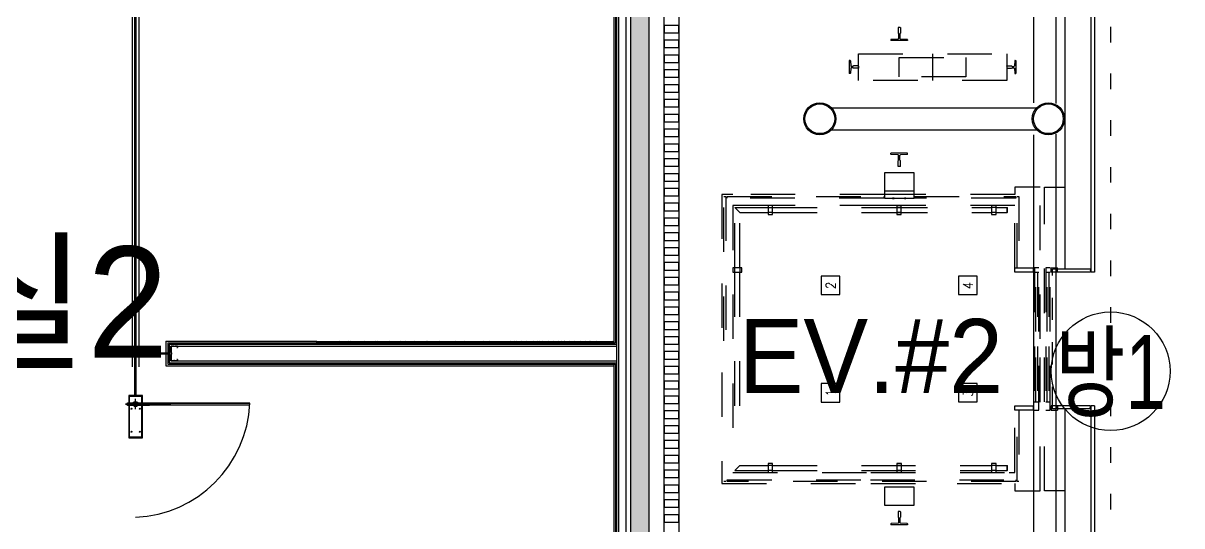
# Model space of a CAD drawing. Header units: metres. Extents: x 630750 to 860239, y 578133 to 726633.
# Drawn here: x 713886 to 721694, y 663135 to 666525 of the extents above; entities that cross this region are included whole.
import ezdxf
from ezdxf.enums import TextEntityAlignment as Align

# ---------------------------------------------------------------- set-up
doc = ezdxf.new("R2010")
doc.units = ezdxf.units.M
doc.header["$LTSCALE"] = 300
for name, pattern in [('DASHED2', [0.375, 0.25, -0.125]), ('HID2', [1, 0.5, -0.5]), ('HIDDEN', [2, 1, -1]), ('HIDDEN-1', [1.4, 0.35, -0.7, 0.35]), ('업무시설_xr-base$0$CONTINOUS', [0])]:
    doc.linetypes.add(name, pattern=pattern)
for name, color, linetype in [('1', 3, 'Continuous'), ('A-CEN-1', 1, 'Continuous'), ('A-CON', 2, 'Continuous'), ('A-ELE-9', 9, 'Continuous'), ('A-FIN-5', 8, 'Continuous'), ('A-TXT', 3, 'Continuous'), ('A-TXT-S', 3, 'Continuous'), ('A-WALL-CONC', 2, 'Continuous'), ('A-WIN-GLASS', 4, 'Continuous'), ('ELE-STEEL', 5, 'Continuous'), ('ELEV', 252, 'HIDDEN'), ('F-door frame', 4, 'Continuous'), ('fire shutter', 2, 'Continuous'), ('KUK-DOOR', 4, 'Continuous'), ('KUK-DRYWALL', 4, 'Continuous'), ('KUK-F-천정라인', 8, 'DASHED2'), ('kuk-finish', 43, 'Continuous'), ('KUK-WALL-DRYWALL', 4, 'Continuous'), ('KUK-WINDOW', 4, 'Continuous'), ('KUK-석고보드', 201, 'Continuous'), ('STEEL', 3, 'Continuous'), ('Text-방', 7, 'Continuous')]:
    doc.layers.add(name, color=color, linetype=linetype)
doc.styles.add('LGIS', font='ROMANS.shx', dxfattribs={"width": 0.85, "oblique": 3, "bigfont": 'GSG1.shx'})
doc.styles.add('TEXT(돋음)', font='')
doc.styles.add('돋움', font='')
doc.styles.get('TEXT(돋음)').set_extended_font_data('Dotum')
doc.styles.get('돋움').set_extended_font_data('Dotum')

# ---------------------------------------------------------------- blocks, each defined once
blk = doc.blocks.new('RAIL18')
at = {"color": 3, "linetype": 'Continuous'}
for p, q in [((-89, -57), (-89, 57)), ((-83.4, 57), (-89, 57)), ((-78.2, 8), (-80.9, 54.6)), ((-78.2, 8), (-74.9, 4.7)), ((-41.2, 4.7), (-74.9, 4.7)), ((-38, 8), (-41.2, 4.7)), ((-1, 8), (-38, 8)), ((0, 7), (-1, 8)), ((0, -7), (0, 7)), ((-83.4, -57), (-89, -57)), ((-80.9, -54.6), (-78.2, -8)), ((-78.2, -8), (-74.9, -4.7)), ((-41.2, -4.7), (-74.9, -4.7)), ((-38, -8), (-41.2, -4.7)), ((-1, -8), (-38, -8)), ((0, -7), (-1, -8))]:
    blk.add_line(p, q, dxfattribs=at)
for centre, start, end in [((-83.4, 54.5), 3.40934, 90), ((-83.4, -54.5), 270, 356.59066)]:
    blk.add_arc(centre, 2.5, start, end, dxfattribs=at)
blk = doc.blocks.new('RAIL18K')
at = {"color": 4}
blk.add_blockref('RAIL18', (0, 0), dxfattribs=at)
blk = doc.blocks.new('RAIL13')
at = {"color": 3, "linetype": 'Continuous'}
for p, q in [((-62, -44.5), (-62, 44.5)), ((-56.4, 44.5), (-62, 44.5)), ((-51.2, 8), (-53.9, 42.1)), ((-51.2, 8), (-47.9, 4.7)), ((-35.2, 4.7), (-47.9, 4.7)), ((-32, 8), (-35.2, 4.7)), ((-1, 8), (-32, 8)), ((0, 7), (-1, 8)), ((0, -7), (0, 7)), ((-56.4, -44.5), (-62, -44.5)), ((-53.9, -42.1), (-51.2, -8)), ((-51.2, -8), (-47.9, -4.7)), ((-35.2, -4.7), (-47.9, -4.7)), ((-32, -8), (-35.2, -4.7)), ((-1, -8), (-32, -8)), ((0, -7), (-1, -8))]:
    blk.add_line(p, q, dxfattribs=at)
for centre, start, end in [((-56.4, 42), 3.40934, 90), ((-56.4, -42), 270, 356.59066)]:
    blk.add_arc(centre, 2.5, start, end, dxfattribs=at)
blk = doc.blocks.new('RAIL13K')
at = {"color": 4}
blk.add_blockref('RAIL13', (0, 0), dxfattribs=at)
blk = doc.blocks.new('elev-지하')
at = {"layer": 'ELEV'}
for p, q in [((132052.4, -67290), (132052.4, -67470)), ((131727.4, -68094), (131727.4, -68214)), ((131927.4, -68094), (131727.4, -68094)), ((131927.4, -68214), (131927.4, -68094)), ((131727.4, -68239), (130632.4, -68239)), ((130707.4, -68239), (130632.4, -68239)), ((130632.4, -68239), (130632.4, -70189)), ((131727.4, -68214), (131927.4, -68214)), ((131727.4, -68214), (131727.4, -68239)), ((131727.4, -68239), (131727.4, -68265.1)), ((131927.4, -68239), (131727.4, -68239)), ((131727.4, -68239), (131727.4, -68239)), ((131927.4, -68239), (131927.4, -68214)), ((131927.4, -68265.1), (131927.4, -68239)), ((131927.4, -68239), (131927.4, -68239)), ((132607.4, -68239), (131927.4, -68239)), ((132607.4, -68189), (132607.4, -68239)), ((132777.4, -68189), (132607.4, -68189)), ((132777.4, -69214), (132777.4, -68189)), ((132807.4, -68189.3), (132942.4, -68189.3)), ((132807.4, -70238.7), (132807.4, -68189.3)), ((130646.5, -68253.1), (130658.5, -68253.1)), ((130646.5, -69226.5), (130646.5, -68253.1)), ((130658.5, -68253.1), (130658.5, -69226.5)), ((130668.5, -68265.1), (130668.5, -68253.1)), ((130668.5, -68253.1), (131723.4, -68253.1)), ((131723.4, -68265.1), (130668.5, -68265.1)), ((130944.4, -68314), (130707.4, -68314)), ((130707.4, -68314), (130707.4, -70114)), ((130944.4, -68314), (130944.4, -68327)), ((130974.4, -68314), (130944.4, -68314)), ((130974.4, -68314), (130944.4, -68314)), ((131727.4, -68314), (130974.4, -68314)), ((130974.4, -68327), (130974.4, -68314)), ((131723.4, -68253.1), (131723.4, -68265.1)), ((131727.4, -68265.1), (131782.4, -68265.1)), ((132607.4, -68314), (131727.4, -68314)), ((131782.4, -68265.1), (131792.4, -68265.1)), ((131792.4, -68265.1), (131782.4, -68265.1)), ((131782.4, -68265.1), (131782.4, -68267.1)), ((131782.4, -68267.1), (131792.4, -68267.1)), ((131792.4, -68265.1), (131862.4, -68265.1)), ((131792.4, -68267.1), (131792.4, -68265.1)), ((131811.8, -68314), (131811.8, -68327)), ((131841.8, -68314), (131811.8, -68314)), ((131841.8, -68314), (131811.8, -68314)), ((131841.8, -68327), (131841.8, -68314)), ((131862.4, -68265.1), (131872.4, -68265.1)), ((131872.4, -68265.1), (131862.4, -68265.1)), ((131862.4, -68265.1), (131862.4, -68267.1)), ((131862.4, -68267.1), (131872.4, -68267.1)), ((131872.4, -68267.1), (131872.4, -68265.1)), ((131872.4, -68265.1), (131927.4, -68265.1)), ((131931.4, -68265.1), (131931.4, -68253.1)), ((131931.4, -68253.1), (132612.4, -68253.1)), ((132612.4, -68265.1), (131931.4, -68265.1)), ((132480.4, -68314), (132450.4, -68314)), ((132480.4, -68314), (132450.4, -68314)), ((132450.4, -68314), (132450.4, -68327)), ((132480.4, -68327), (132480.4, -68314)), ((132607.4, -68314), (132569.4, -68314)), ((132607.4, -68734), (132607.4, -68314)), ((132612.4, -68253.1), (132612.4, -68265.1)), ((132622.4, -68253.1), (132634.4, -68253.1)), ((132622.4, -68734), (132622.4, -68253.1)), ((132634.4, -68253.1), (132634.4, -68734)), ((130720.4, -68327), (130944.4, -68327)), ((130720.4, -68327), (130754.4, -68361)), ((130720.4, -68734), (130720.4, -68327)), ((130754.4, -68361), (130944.4, -68361)), ((130754.4, -68734), (130754.4, -68361)), ((130944.4, -68327), (130974.4, -68327)), ((130944.4, -68327), (130944.4, -68361)), ((130974.4, -68361), (130944.4, -68361)), ((130944.4, -68361), (130944.4, -68374)), ((130944.4, -68374), (130974.4, -68374)), ((130974.4, -68361), (130974.4, -68327)), ((130974.4, -68327), (131717.4, -68327)), ((130974.4, -68374), (130974.4, -68361)), ((130974.4, -68361), (131717.4, -68361)), ((131717.4, -68327), (132450.4, -68327)), ((131717.4, -68361), (132450.4, -68361)), ((131841.8, -68327), (131811.8, -68327)), ((131811.8, -68327), (131811.8, -68361)), ((131841.8, -68361), (131811.8, -68361)), ((131811.8, -68361), (131811.8, -68374)), ((131811.8, -68374), (131841.8, -68374)), ((131841.8, -68361), (131841.8, -68327)), ((131841.8, -68374), (131841.8, -68361)), ((132480.4, -68327), (132450.4, -68327)), ((132450.4, -68327), (132450.4, -68361)), ((132480.4, -68361), (132450.4, -68361)), ((132450.4, -68361), (132450.4, -68374)), ((132450.4, -68374), (132480.4, -68374)), ((132480.4, -68361), (132480.4, -68327)), ((132480.4, -68327), (132554.4, -68327)), ((132480.4, -68374), (132480.4, -68361)), ((132480.4, -68361), (132554.4, -68361)), ((132554.4, -68361), (132554.4, -68327)), ((132554.4, -68327), (132557.4, -68330)), ((132557.4, -68358), (132554.4, -68361)), ((132557.4, -68358), (132557.4, -68330)), ((130707.4, -68734), (130707.4, -68764)), ((130720.4, -68734), (130707.4, -68734)), ((130707.4, -68764), (130720.4, -68764)), ((130754.4, -68734), (130720.4, -68734)), ((130720.4, -68764), (130720.4, -68734)), ((130720.4, -68734), (130720.4, -68734)), ((130720.4, -68764), (130720.4, -68764)), ((130720.4, -68764), (130754.4, -68764)), ((130720.4, -69664), (130720.4, -68764)), ((130754.4, -68734), (130754.4, -68764)), ((130767.4, -68734), (130754.4, -68734)), ((130754.4, -68764), (130767.4, -68764)), ((130754.4, -69664), (130754.4, -68764)), ((130767.4, -68764), (130767.4, -68734)), ((130767.4, -68764), (130767.4, -68734)), ((132607.4, -68734), (132622.4, -68734)), ((132607.4, -68764), (132607.4, -68734)), ((132607.4, -68734), (132729.4, -68734)), ((132607.4, -68764), (132607.4, -68734)), ((132729.4, -68764), (132607.4, -68764)), ((132622.4, -68734), (132634.4, -68734)), ((132634.4, -68734), (132729.4, -68734)), ((132729.4, -68734), (132729.4, -68764)), ((132739.4, -68734), (132739.4, -69164)), ((132769.4, -68734), (132739.4, -68734)), ((132739.4, -68764), (132769.4, -68764)), ((132748.4, -69164), (132748.4, -68764)), ((132760.4, -68764), (132760.4, -69164)), ((132769.4, -69164), (132769.4, -68734)), ((132815.4, -68734), (132815.4, -69164)), ((132845.4, -68734), (132815.4, -68734)), ((132815.4, -68764), (132845.4, -68764)), ((132824.4, -69164), (132824.4, -68764)), ((132836.4, -68764), (132836.4, -69164)), ((132845.4, -69164), (132845.4, -68734)), ((132850.4, -68764), (132850.4, -68734)), ((132850.4, -68734), (132894.4, -68734)), ((132894.4, -68764), (132850.4, -68764)), ((132894.4, -68764), (132894.4, -68734)), ((132894.4, -68764), (132894.4, -68734)), ((132894.4, -68764), (132894.4, -68734)), ((131427.3, -68789.2), (131302.3, -68789.2)), ((131302.3, -68789.2), (131302.3, -68914.2)), ((131427.3, -68914.2), (131427.3, -68789.2)), ((132352.6, -68789.2), (132227.6, -68789.2)), ((132227.6, -68789.2), (132227.6, -68914.2)), ((132352.6, -68914.2), (132352.6, -68789.2)), ((131302.3, -68914.2), (131427.3, -68914.2)), ((132227.6, -68914.2), (132352.6, -68914.2)), ((132777.4, -70239), (132777.4, -69214)), ((132739.4, -69264), (132739.4, -69694)), ((132748.4, -69639), (132748.4, -69264)), ((132760.4, -69264), (132760.4, -69639)), ((132769.4, -69694), (132769.4, -69264)), ((132815.4, -69264), (132815.4, -69694)), ((132824.4, -69639), (132824.4, -69264)), ((132836.4, -69264), (132836.4, -69639)), ((132845.4, -69694), (132845.4, -69264)), ((131427.3, -69514), (131302.3, -69514)), ((131302.3, -69514), (131302.3, -69639)), ((131427.3, -69639), (131427.3, -69514)), ((132352.6, -69513.7), (132227.6, -69513.7)), ((132227.6, -69513.7), (132227.6, -69638.7)), ((132352.6, -69638.7), (132352.6, -69513.7)), ((131302.3, -69639), (131427.3, -69639)), ((132227.6, -69638.7), (132352.6, -69638.7)), ((132769.4, -69639), (132739.4, -69639)), ((132845.4, -69639), (132815.4, -69639)), ((132607.4, -69664), (132729.4, -69664)), ((132607.4, -69694), (132607.4, -69664)), ((132607.4, -70114), (132607.4, -69694)), ((132729.4, -69694), (132607.4, -69694)), ((132729.4, -69694), (132607.4, -69694)), ((132729.4, -69694), (132607.4, -69694)), ((132634.4, -69694), (132622.4, -69694)), ((132622.4, -70174.9), (132622.4, -69694)), ((132634.4, -69694), (132634.4, -70174.9)), ((132729.4, -69664), (132729.4, -69694)), ((132739.4, -69694), (132769.4, -69694)), ((132815.4, -69694), (132845.4, -69694)), ((132850.4, -69664), (132850.4, -69694)), ((132894.4, -69664), (132850.4, -69664)), ((132850.4, -69694), (132894.4, -69694)), ((132894.4, -69664), (132894.4, -69694)), ((132894.4, -69664), (132894.4, -69694)), ((132894.4, -69664), (132894.4, -69694)), ((130720.4, -70101), (130754.4, -70067)), ((130720.4, -70101), (130944.4, -70101)), ((130754.4, -70067), (130944.4, -70067)), ((130944.4, -70054), (130944.4, -70067)), ((130974.4, -70054), (130944.4, -70054)), ((130974.4, -70054), (130944.4, -70054)), ((130974.4, -70067), (130944.4, -70067)), ((130944.4, -70067), (130944.4, -70067)), ((130944.4, -70067), (130944.4, -70101)), ((130974.4, -70101), (130944.4, -70101)), ((130944.4, -70101), (130944.4, -70114)), ((130974.4, -70067), (130974.4, -70054)), ((130974.4, -70101), (130974.4, -70067)), ((130974.4, -70067), (130974.4, -70067)), ((130974.4, -70067), (131637.4, -70067)), ((130974.4, -70114), (130974.4, -70101)), ((130974.4, -70101), (131637.4, -70101)), ((131637.4, -70067), (132450.4, -70067)), ((131637.4, -70101), (132450.4, -70101)), ((131812.4, -70054), (131812.4, -70067)), ((131842.4, -70054), (131812.4, -70054)), ((131842.4, -70054), (131812.4, -70054)), ((131842.4, -70067), (131812.4, -70067)), ((131812.4, -70067), (131812.4, -70067)), ((131812.4, -70067), (131812.4, -70101)), ((131812.4, -70101), (131812.4, -70101)), ((131842.4, -70101), (131812.4, -70101)), ((131812.4, -70101), (131812.4, -70114)), ((131842.4, -70067), (131842.4, -70054)), ((131842.4, -70101), (131842.4, -70067)), ((131842.4, -70067), (131842.4, -70067)), ((131842.4, -70114), (131842.4, -70101)), ((131842.4, -70101), (131842.4, -70101)), ((132450.4, -70054), (132450.4, -70067)), ((132480.4, -70054), (132450.4, -70054)), ((132480.4, -70054), (132450.4, -70054)), ((132480.4, -70067), (132450.4, -70067)), ((132450.4, -70067), (132450.4, -70067)), ((132450.4, -70067), (132450.4, -70101)), ((132450.4, -70101), (132450.4, -70101)), ((132480.4, -70101), (132450.4, -70101)), ((132450.4, -70101), (132450.4, -70114)), ((132480.4, -70067), (132480.4, -70054)), ((132480.4, -70101), (132480.4, -70067)), ((132480.4, -70067), (132480.4, -70067)), ((132480.4, -70067), (132554.4, -70067)), ((132480.4, -70114), (132480.4, -70101)), ((132480.4, -70101), (132480.4, -70101)), ((132480.4, -70101), (132554.4, -70101)), ((132554.4, -70101), (132554.4, -70067)), ((132554.4, -70067), (132557.4, -70070)), ((132557.4, -70098), (132554.4, -70101)), ((132557.4, -70098), (132557.4, -70070)), ((130632.4, -70114), (130632.4, -70189)), ((130632.4, -70189), (130707.4, -70189)), ((130632.4, -70189), (131637.4, -70189)), ((130658.5, -70174.9), (130646.5, -70174.9)), ((130668.5, -70162.9), (131633.4, -70162.9)), ((130668.5, -70174.9), (130668.5, -70162.9)), ((132612.4, -70174.9), (130668.5, -70174.9)), ((130707.4, -70114), (131637.4, -70114)), ((130944.4, -70114), (130974.4, -70114)), ((131633.4, -70162.9), (132612.4, -70162.9)), ((131637.4, -70114), (132607.4, -70114)), ((131637.4, -70189), (132217.4, -70189)), ((131812.4, -70114), (131842.4, -70114)), ((132217.4, -70189), (132607.4, -70189)), ((132450.4, -70114), (132480.4, -70114)), ((132569.4, -70114), (132607.4, -70114)), ((132607.4, -70189), (132607.4, -70239)), ((132612.4, -70162.9), (132612.4, -70174.9)), ((132634.4, -70174.9), (132622.4, -70174.9)), ((131927.4, -70214), (131727.4, -70214)), ((131727.4, -70214), (131727.4, -70334)), ((131927.4, -70334), (131927.4, -70214)), ((132607.4, -70239), (132777.4, -70239)), ((132942.4, -70238.7), (132807.4, -70238.7)), ((131727.4, -70334), (131927.4, -70334))]:
    blk.add_line(p, q, dxfattribs=at)
for points in [[(131552.4, -67470), (131552.4, -67290), (132552.4, -67290), (132552.4, -67470)], [(131827.4, -67445), (131827.4, -67315), (132277.4, -67315), (132277.4, -67445)]]:
    blk.add_lwpolyline(points, close=True, dxfattribs=at)
for name, p, rotation in [('RAIL18K', (131827.4, -67113), 90), ('RAIL13K', (132552.4, -67380), 180), ('RAIL18K', (131827.4, -70378), 90)]:
    blk.add_blockref(name, p, dxfattribs=dict(at, rotation=rotation))
at = {"layer": 'ELEV', "xscale": -1}
for name, p, rotation in [('RAIL13K', (131552.4, -67380), 180), ('RAIL18K', (131827.4, -68050), 90)]:
    blk.add_blockref(name, p, dxfattribs=dict(at, rotation=rotation))
at = {"layer": 'ELEV', "style": 'LGIS', "oblique": 3, "width": 0.85}
for s, p in [('2', (131399, -68878.9)), ('4', (132324.4, -68878.9)), ('3', (132324.4, -69603.4)), ('1', (131399, -69603.8))]:
    blk.add_text(s, height=65, rotation=90, dxfattribs=at).set_placement(p)
blk = doc.blocks.new('con1')
at = {"layer": 'A-WALL-CONC', "linetype": '업무시설_xr-base$0$CONTINOUS'}
h = blk.add_hatch(color=253, dxfattribs=at)
h.dxf.hatch_style = 1
h.paths.add_polyline_path([(-302595.9, -253222.2), (-301895.9, -253222.2), (-301895.9, -253922.2), (-302595.9, -253922.2)])
h.paths.add_polyline_path([(-384245.9, -253222.2), (-383545.9, -253222.2), (-383545.9, -253922.2), (-384245.9, -253922.2)])
h.paths.add_polyline_path([(-335095.9, -253172.2), (-334295.9, -253172.2), (-334295.9, -253972.2), (-335095.9, -253972.2)])
h.paths.add_polyline_path([(-354895.9, -253172.2), (-354095.9, -253172.2), (-354095.9, -253972.2), (-354895.9, -253972.2)])
h.paths.add_polyline_path([(-374695.9, -253172.2), (-373895.9, -253172.2), (-373895.9, -253972.2), (-374695.9, -253972.2)])
h.paths.add_polyline_path([(-325195.9, -253172.2), (-324395.9, -253172.2), (-324395.9, -253972.2), (-325195.9, -253972.2)])
h.paths.add_polyline_path([(-364745.9, -253222.2), (-364045.9, -253222.2), (-364045.9, -253922.2), (-364745.9, -253922.2)])
h.paths.add_polyline_path([(-344945.9, -253222.2), (-344245.9, -253222.2), (-344245.9, -253922.2), (-344945.9, -253922.2)])
h.paths.add_polyline_path([(-310045.9, -253222.2), (-309345.9, -253222.2), (-309345.9, -253922.2), (-310045.9, -253922.2)])
h.paths.add_polyline_path([(-318595.9, -253172.2), (-317795.9, -253172.2), (-317795.9, -253972.2), (-318595.9, -253972.2)])
h.paths.add_polyline_path([(-384245.9, -310859.9), (-383445.9, -310859.9), (-383445.9, -311659.9), (-384245.9, -311659.9)])
h.paths.add_polyline_path([(-384245.9, -305472.2), (-383445.9, -305472.2), (-383445.9, -306272.2), (-384245.9, -306272.2)])
h.paths.add_polyline_path([(-384245.9, -295572.2), (-383445.9, -295572.2), (-383445.9, -296372.2), (-384245.9, -296372.2)])
h.paths.add_polyline_path([(-384195.9, -276472.2), (-383595.9, -276472.2), (-383595.9, -275872.2), (-384195.9, -275872.2)])
h.paths.add_polyline_path([(-384245.9, -285672.2), (-383445.9, -285672.2), (-383445.9, -286472.2), (-384245.9, -286472.2)])
h.paths.add_polyline_path([(-384295.9, -269172.2), (-383495.9, -269172.2), (-383495.9, -269972.2), (-384295.9, -269972.2)])
h.paths.add_polyline_path([(-384295.9, -260672.2), (-383495.9, -260672.2), (-383495.9, -261472.2), (-384295.9, -261472.2)])
h.paths.add_polyline_path([(-376995.9, -285572.2), (-376195.9, -285572.2), (-376195.9, -286372.2), (-376995.9, -286372.2)], flags=17)
h.paths.add_polyline_path([(-374695.9, -276572.2), (-373895.9, -276572.2), (-373895.9, -275772.2), (-374695.9, -275772.2)], flags=17)
h.paths.add_polyline_path([(-364695.9, -285772.2), (-364095.9, -285772.2), (-364095.9, -286372.2), (-364695.9, -286372.2)], flags=17)
h.paths.add_polyline_path([(-364795.9, -275772.2), (-363995.9, -275772.2), (-363995.9, -276572.2), (-364795.9, -276572.2)], flags=17)
edge = h.paths.add_edge_path(flags=16)
edge.add_arc((-376495.9, -295972.2), 450, 0, 360)
edge = h.paths.add_edge_path(flags=16)
edge.add_arc((-354495.9, -302572.2), 450, 0, 360)
edge = h.paths.add_edge_path(flags=16)
edge.add_arc((-364395.9, -295972.2), 350, 0, 360)
edge = h.paths.add_edge_path(flags=16)
edge.add_arc((-354495.9, -295972.2), 450, 0, 360)
edge = h.paths.add_edge_path(flags=16)
edge.add_arc((-344595.9, -302572.2), 350, 0, 360)
edge = h.paths.add_edge_path(flags=16)
edge.add_arc((-344595.9, -295972.2), 350, 0, 360)
edge = h.paths.add_edge_path(flags=16)
edge.add_arc((-364395.9, -302572.2), 350, 0, 360)
h.paths.add_polyline_path([(-375978.1, -305715.7), (-376743.7, -305483.5), (-376976, -306249), (-376210.4, -306481.3)], flags=17)
h.paths.add_polyline_path([(-378097.8, -312701.2), (-378863.4, -312468.9), (-379095.6, -313234.5), (-378330.1, -313466.8)], flags=16)
h.paths.add_polyline_path([(-354767.9, -312099.6), (-355533.5, -311867.3), (-355765.8, -312632.8), (-355000.2, -312865.1)], flags=17)
h.paths.add_polyline_path([(-347591.1, -314277.3), (-348356.6, -314045), (-348588.9, -314810.6), (-347823.4, -315042.9)], flags=17)
h.paths.add_polyline_path([(-349725.3, -321310.6), (-350490.8, -321078.3), (-350723.1, -321843.9), (-349957.6, -322076.2)], flags=17)
h.paths.add_polyline_path([(-359198.7, -318436), (-359964.3, -318203.7), (-360196.6, -318969.2), (-359431, -319201.5)], flags=17)
edge = h.paths.add_edge_path(flags=16)
edge.add_arc((-324745.9, -312472.2), 450, 0, 360)
h.paths.add_polyline_path([(-318595.9, -311972.2), (-317795.9, -311972.2), (-317795.9, -312972.2), (-318595.9, -312972.2)], flags=17)
edge = h.paths.add_edge_path(flags=16)
edge.add_arc((-335145.9, -312472.2), 350, 0, 360)
edge = h.paths.add_edge_path(flags=16)
edge.add_arc((-338616.5, -317418.6), 450, 0, 360)
h.paths.add_polyline_path([(-340251.8, -324185.3), (-341017.4, -323953), (-341249.7, -324718.5), (-340484.1, -324950.8)], flags=17)
edge = h.paths.add_edge_path(flags=17)
edge.add_arc((-324745.9, -319072.2), 450, 0, 360)
h.paths.add_polyline_path([(-318695.9, -318672.2), (-317695.9, -318672.2), (-317695.9, -319472.2), (-318695.9, -319472.2)], flags=17)
h.paths.add_polyline_path([(-310095.9, -327072.2), (-309295.9, -327072.2), (-309295.9, -327872.2), (-310095.9, -327872.2)])
h.paths.add_polyline_path([(-316095.9, -322372.2), (-316095.9, -325422.2), (-311307.7, -325422.2), (-311307.7, -325222.2), (-315895.9, -325222.2), (-315895.9, -322572.2), (-309695.9, -322572.2), (-309695.9, -325222.2), (-310307.7, -325222.2), (-310307.7, -325422.2), (-309495.9, -325422.2), (-309495.9, -322372.2)], flags=17)
edge = h.paths.add_edge_path(flags=17)
edge.add_arc((-324795.9, -327472.2), 400, 0, 360)
edge = h.paths.add_edge_path(flags=17)
edge.add_arc((-318195.9, -329272.2), 450, 0, 360)
h.paths.add_polyline_path([(-310095.9, -331472.2), (-309295.9, -331472.2), (-309295.9, -332272.2), (-310095.9, -332272.2)])
edge = h.paths.add_edge_path(flags=16)
edge.add_arc((-334695.9, -302572.2), 350, 0, 360)
edge = h.paths.add_edge_path(flags=17)
edge.add_arc((-334695.9, -286072.2), 350, 0, 360)
edge = h.paths.add_edge_path(flags=16)
edge.add_arc((-334695.9, -295972.2), 350, 0, 360)
edge = h.paths.add_edge_path(flags=17)
edge.add_arc((-344595.9, -286072.2), 450, 0, 360)
h.paths.add_polyline_path([(-318595.9, -295472.2), (-317795.9, -295472.2), (-317795.9, -296472.2), (-318595.9, -296472.2)], flags=17)
h.paths.add_polyline_path([(-318595.9, -302072.2), (-317795.9, -302072.2), (-317795.9, -303072.2), (-318595.9, -303072.2)], flags=17)
edge = h.paths.add_edge_path(flags=16)
edge.add_arc((-324795.9, -302572.2), 450, 0, 360)
edge = h.paths.add_edge_path(flags=16)
edge.add_arc((-324795.9, -295972.2), 450, 0, 360)
edge = h.paths.add_edge_path(flags=17)
edge.add_arc((-324795.9, -286072.2), 450, 0, 360)
edge = h.paths.add_edge_path(flags=17)
edge.add_arc((-334695.9, -276172.2), 450, 0, 360)
edge = h.paths.add_edge_path(flags=17)
edge.add_arc((-344595.9, -276172.2), 450, 0, 360)
h.paths.add_polyline_path([(-318595.9, -275772.2), (-317795.9, -275772.2), (-317795.9, -276572.2), (-318595.9, -276572.2)], flags=17)
h.paths.add_polyline_path([(-318595.9, -285672.2), (-317795.9, -285672.2), (-317795.9, -286472.2), (-318595.9, -286472.2)], flags=17)
edge = h.paths.add_edge_path(flags=17)
edge.add_arc((-324795.9, -276172.2), 450, 0, 360)
h.paths.add_polyline_path([(-364795.9, -260672.2), (-363995.9, -260672.2), (-363995.9, -261472.2), (-364795.9, -261472.2)])
h.paths.add_polyline_path([(-364795.9, -269172.2), (-363995.9, -269172.2), (-363995.9, -269972.2), (-364795.9, -269972.2)], flags=17)
h.paths.add_polyline_path([(-325195.9, -269172.2), (-324395.9, -269172.2), (-324395.9, -269972.2), (-325195.9, -269972.2)], flags=17)
h.paths.add_polyline_path([(-310845.9, -260722.2), (-310045.9, -260722.2), (-310045.9, -261522.2), (-310845.9, -261522.2)], flags=17)
h.paths.add_polyline_path([(-325195.9, -260672.2), (-324395.9, -260672.2), (-324395.9, -261472.2), (-325195.9, -261472.2)])
h.paths.add_polyline_path([(-335095.9, -260672.2), (-334295.9, -260672.2), (-334295.9, -261472.2), (-335095.9, -261472.2)])
h.paths.add_polyline_path([(-344995.9, -260672.2), (-344195.9, -260672.2), (-344195.9, -261472.2), (-344995.9, -261472.2)])
h.paths.add_polyline_path([(-354895.9, -260672.2), (-354095.9, -260672.2), (-354095.9, -261472.2), (-354895.9, -261472.2)])
h.paths.add_polyline_path([(-354895.9, -269172.2), (-354095.9, -269172.2), (-354095.9, -269972.2), (-354895.9, -269972.2)], flags=17)
h.paths.add_polyline_path([(-344995.9, -269172.2), (-344195.9, -269172.2), (-344195.9, -269972.2), (-344995.9, -269972.2)], flags=17)
h.paths.add_polyline_path([(-335095.9, -269172.2), (-334295.9, -269172.2), (-334295.9, -269972.2), (-335095.9, -269972.2)], flags=17)
h.paths.add_polyline_path([(-310145.9, -275772.2), (-309345.9, -275772.2), (-309345.9, -276572.2), (-310145.9, -276572.2)])
h.paths.add_polyline_path([(-310145.9, -269172.2), (-309345.9, -269172.2), (-309345.9, -269972.2), (-310145.9, -269972.2)])
h.paths.add_polyline_path([(-309945.9, -312172.2), (-309345.9, -312172.2), (-309345.9, -312772.2), (-309945.9, -312772.2)], flags=17)
h.paths.add_polyline_path([(-309945.9, -302272.2), (-309345.9, -302272.2), (-309345.9, -302872.2), (-309945.9, -302872.2)], flags=17)
h.paths.add_polyline_path([(-310145.9, -295572.2), (-309345.9, -295572.2), (-309345.9, -296372.2), (-310145.9, -296372.2)])
h.paths.add_polyline_path([(-310145.9, -285672.2), (-309345.9, -285672.2), (-309345.9, -286472.2), (-310145.9, -286472.2)])
h.paths.add_polyline_path([(-366406.6, -311179.9), (-366585, -311089.4), (-367172.8, -312248.9), (-366994.4, -312339.4)], flags=16)
h.paths.add_polyline_path([(-367582.3, -313498.9), (-367760.7, -313408.4), (-368303.3, -314478.7), (-368124.9, -314569.2)], flags=16)
h.paths.add_polyline_path([(-374501.4, -323406.8), (-375266.9, -323174.5), (-375499.2, -323940), (-374733.7, -324172.3)], flags=17)
h.paths.add_polyline_path([(-380817, -321490.3), (-381582.5, -321258), (-381814.8, -322023.6), (-381049.3, -322255.9)])
h.paths.add_polyline_path([(-319504.7, -329605.3), (-319562.8, -329796.7), (-318586.8, -330092.9), (-318528.7, -329901.5)], flags=17)
h.paths.add_polyline_path([(-317399.5, -330244.1), (-317457.6, -330435.5), (-316481.5, -330731.7), (-316423.5, -330540.3)], flags=17)
h.paths.add_polyline_path([(-315294.3, -330882.9), (-315352.4, -331074.3), (-314376.3, -331370.5), (-314318.3, -331179.1)], flags=17)
h.paths.add_polyline_path([(-313189.1, -331521.7), (-313247.2, -331713.1), (-312271.1, -332009.3), (-312213, -331817.9)], flags=17)
h.paths.add_polyline_path([(-311083.9, -332160.5), (-311142, -332351.9), (-310165.9, -332648.1), (-310107.8, -332456.7)], flags=17)
h.paths.add_polyline_path([(-308978.7, -332799.4), (-309036.7, -332990.7), (-308060.7, -333286.9), (-308002.6, -333095.5)])
h.paths.add_polyline_path([(-306873.5, -333438.2), (-306931.5, -333629.5), (-305955.5, -333925.7), (-305897.4, -333734.3)])
h.paths.add_polyline_path([(-321610, -328966.5), (-321668, -329157.9), (-320692, -329454.1), (-320633.9, -329262.7)], flags=17)
h.paths.add_polyline_path([(-304768.2, -334077), (-304826.3, -334268.4), (-303850.3, -334564.5), (-303792.2, -334373.1)])
h.paths.add_polyline_path([(-366379.8, -308837.3), (-366525.2, -309124), (-365780.1, -309501.8), (-365997.1, -309929.9), (-365818.7, -310020.4), (-365281.9, -308961.4), (-368992.7, -307835.4), (-369050.7, -308026.8), (-368955, -308055.9), (-369303.5, -309204.2), (-369399.2, -309175.1), (-369457.2, -309366.5), (-369361.5, -309395.5), (-371190.9, -315424.1), (-373726.7, -314654.6), (-371897.4, -308626.1), (-370414.2, -309076.1), (-370356.1, -308884.7), (-371839.3, -308434.7), (-371490.9, -307286.4), (-370007.6, -307736.5), (-369949.6, -307545.1), (-371624.2, -307036.9), (-373976.1, -314787.9), (-369001.2, -316297.6), (-368712.8, -315728.7), (-368891.1, -315638.2), (-369103.7, -316057.4), (-370999.5, -315482.2), (-368763.6, -308113.9)], flags=17)
edge = h.paths.add_edge_path()
edge.add_line((-317995.9, -269122.2), (-318195.9, -269122.2))
edge.add_line((-318195.9, -266622.2), (-317995.9, -266622.2))
edge.add_line((-318195.9, -265972.2), (-318195.9, -266622.2))
edge.add_line((-318195.9, -269122.2), (-318195.9, -269672.2))
edge.add_line((-317995.9, -269472.2), (-317995.9, -269122.2))
edge.add_line((-317995.9, -266622.2), (-317995.9, -265972.2))
edge.add_line((-317070.9, -260922.2), (-317070.9, -260722.2))
edge.add_line((-317070.9, -260722.2), (-314895.9, -260722.2))
edge.add_line((-314895.9, -260722.2), (-314895.9, -260922.2))
edge.add_line((-314895.9, -260922.2), (-317070.9, -260922.2))
edge.add_line((-318195.9, -265972.2), (-321995.9, -265972.2))
edge.add_line((-321995.9, -265972.2), (-321995.9, -262022.2))
edge.add_line((-321995.9, -262022.2), (-321795.9, -262022.2))
edge.add_line((-321795.9, -262022.2), (-321795.9, -262922.2))
edge.add_line((-321795.9, -262922.2), (-321695.9, -262922.2))
edge.add_line((-321695.9, -262922.2), (-321695.9, -263122.2))
edge.add_line((-321695.9, -263122.2), (-321795.9, -263122.2))
edge.add_line((-321795.9, -263122.2), (-321795.9, -265772.2))
edge.add_line((-321795.9, -265772.2), (-314195.9, -265772.2))
edge.add_line((-314195.9, -265772.2), (-314195.9, -263122.2))
edge.add_line((-314195.9, -263122.2), (-320695.9, -263122.2))
edge.add_line((-320695.9, -263122.2), (-320695.9, -262922.2))
edge.add_line((-320695.9, -262922.2), (-319545.9, -262922.2))
edge.add_line((-319545.9, -262922.2), (-319545.9, -260922.2))
edge.add_line((-319545.9, -260922.2), (-321795.9, -260922.2))
edge.add_line((-321795.9, -260922.2), (-321795.9, -261022.2))
edge.add_line((-321795.9, -261022.2), (-321995.9, -261022.2))
edge.add_line((-321995.9, -261022.2), (-321995.9, -260722.2))
edge.add_line((-321995.9, -260722.2), (-317770.9, -260722.2))
edge.add_line((-317770.9, -260722.2), (-317770.9, -260922.2))
edge.add_line((-317995.9, -269472.2), (-314195.9, -269472.2))
edge.add_line((-314195.9, -269472.2), (-314195.9, -265972.2))
edge.add_line((-314195.9, -265972.2), (-317995.9, -265972.2))
edge.add_line((-317770.9, -260922.2), (-319345.9, -260922.2))
edge.add_line((-319345.9, -260922.2), (-319345.9, -262922.2))
edge.add_line((-319345.9, -262922.2), (-314195.9, -262922.2))
edge.add_line((-314195.9, -262922.2), (-314195.9, -260722.2))
edge.add_line((-314195.9, -260722.2), (-313995.9, -260722.2))
edge.add_line((-313995.9, -260722.2), (-313995.9, -269672.2))
edge.add_line((-313995.9, -269672.2), (-318195.9, -269672.2))
edge.add_line((-309345.9, -286472.2), (-309345.9, -312772.2))
edge.add_line((-309545.9, -302872.2), (-309545.9, -312172.2))
edge.add_line((-309545.9, -296372.2), (-309545.9, -302272.2))
edge.add_line((-309545.9, -286472.2), (-309545.9, -295572.2))
edge.add_line((-375426.6, -323700.8), (-380976.7, -322016.6))
edge.add_line((-334860, -324841.4), (-335146.9, -325786.6))
edge.add_line((-334660.1, -325215.5), (-334859.8, -325873.7))
edge.add_line((-324795.9, -328208.8), (-324795.9, -327872.2))
edge.add_line((-324595.9, -328060.4), (-324595.9, -327818.6))
edge.add_line((-324795.9, -328208.8), (-322797.2, -328815.2))
edge.add_line((-322797.2, -328815.2), (-322739.1, -328623.9))
edge.add_line((-322739.1, -328623.9), (-324595.9, -328060.4))
edge.add_line((-337531.2, -334677.3), (-338201, -334474.1))
edge.add_line((-338201, -334474.1), (-338404.3, -335143.9))
edge.add_line((-338404.3, -335143.9), (-337734.4, -335347.2))
edge.add_line((-337734.4, -335347.2), (-337531.2, -334677.3))
edge = h.paths.add_edge_path()
edge.add_line((-339857.9, -323400.5), (-339799.8, -323209.1))
edge.add_line((-339799.8, -323209.1), (-337930.3, -317052.2))
edge.add_line((-337930.3, -317052.2), (-338217.3, -316965))
edge.add_line((-338217.3, -316965), (-338268.5, -317133.4))
edge.add_arc((-338616.5, -317418.6), 450, -73.11347, 39.33184, ccw=False)
edge.add_line((-338485.8, -317849.2), (-340145, -323313.3))
edge.add_line((-340145, -323313.3), (-339857.9, -323400.5))
blk = doc.blocks.new('DOOR-1-1')
at = {"layer": 'KUK-DOOR', "color": 251}
for p, q in [((185554.4, 143175.8, 0), (185554.4, 143995.8, 0)), ((185564.4, 143175.8, 0), (185564.4, 143995.8, 0))]:
    blk.add_line(p, q, dxfattribs=at)
at = {"layer": 'KUK-DOOR', "color": 8}
for p, q in [((185554.4, 143216.5, 0), (185554.4, 143237.2, 0)), ((185564.4, 143216.5, 0), (185564.4, 143237.2, 0))]:
    blk.add_line(p, q, dxfattribs=at)
at = {"layer": 'KUK-DOOR', "color": 7}
blk.add_line((185559.4, 143168.8), (185559.4, 143158.8, 0), dxfattribs=at)
at = {"layer": 'KUK-DOOR', "elevation": 0}
blk.add_lwpolyline([(185553.4, 143993.8), (185553.4, 143177.8), (185554.4, 143175.8), (185564.4, 143175.8), (185565.4, 143177.8), (185565.4, 143993.8), (185564.4, 143995.8), (185554.4, 143995.8)], close=True, dxfattribs=at)
at = {"layer": 'KUK-DOOR', "color": 1, "elevation": 0}
for points in [[(185559.4, 143157.8), (185559.4, 143462.8)], [(185594.4, 143225.8), (185524.4, 143225.8)]]:
    blk.add_lwpolyline(points, dxfattribs=at)
at = {"layer": 'KUK-DOOR', "color": 251, "linetype": 'HIDDEN', "elevation": 0}
blk.add_lwpolyline([(185502.4, 143179.8), (185787.4, 143179.8), (185787.4, 143271.8), (185502.4, 143271.8)], close=True, dxfattribs=at)
at = {"layer": 'KUK-DOOR', "color": 7}
blk.add_lwpolyline([(185565.4, 143320.3), (185568.4, 143320.3), (185568.4, 143171.8), (185550.4, 143171.8), (185550.4, 143320.3), (185553.4, 143320.3)], dxfattribs=at)
at = {"layer": 'KUK-DOOR', "color": 8, "elevation": 0}
blk.add_lwpolyline([(185508.4, 143182.8), (185781.4, 143182.8), (185781.4, 143268.8), (185508.4, 143268.8)], close=True, dxfattribs=at)
at = {"layer": 'KUK-DOOR', "color": 8}
for centre, radius in [((185559.4, 143225.8, 0), 17.5), ((185559.4, 143225.8, 0), 12.5), ((185590.9, 143253.8, 0), 3.5), ((185590.9, 143197.8, 0), 3.5), ((185746.4, 143253.8, 0), 3.5), ((185746.4, 143197.8, 0), 3.5)]:
    blk.add_circle(centre, radius, dxfattribs=at)
at = {"layer": 'KUK-DOOR', "color": 251, "linetype": 'HIDDEN'}
blk.add_circle((185559.4, 143225.8, 0), 15, dxfattribs=at)
at = {"layer": 'KUK-DOOR', "color": 1}
blk.add_arc((185519.9, 143193.4, 0), 803.2, 2.31741, 87.53622, dxfattribs=at)
at = {"layer": 'KUK-DOOR', "color": 8}
for start, end in [(64.22854, 115.77146), (244.22854, 295.77146)]:
    blk.add_arc((185559.4, 143226.8, 0), 11.5, start, end, dxfattribs=at)

msp = doc.modelspace()

# ---------------------------------------------------------------- hatches: boundary and pattern name
at = {"layer": 'A-CON'}
h = msp.add_hatch(color=251, dxfattribs=at)
h.dxf.hatch_style = 1
h.paths.add_polyline_path([(717979.4, 669510.2), (717979.4, 658960.2), (721179.4, 658960.2), (721179.4, 659160.2), (718604.4, 659160.2), (718604.4, 659610.2), (718104.4, 659610.2), (718104.4, 668810.2), (718604.4, 668810.2), (718604.4, 669260.2), (721179.4, 669260.1), (721179.4, 669460.2), (718604.4, 669460.2), (718604.4, 669510.2)])
at = {"layer": 'kuk-finish'}
h = msp.add_hatch(dxfattribs=at)
h.set_pattern_fill('AR-RROOF', color=8, angle=-225.01862, style=0)
h.set_pattern_definition([(225.018617, (682286.345, 719910.61), (-57.466633, -21.571288), [381, -50.8, 127, -25.4]), (225.018617, (682253.482, 719895.693), (-5.940566, 41.846066), [76.2, -8.382, 152.4, -19.05]), (225.018617, (682262.096, 719916.89), (-105.401765, -81.3953722), [203.2, -35.56, 101.6, -25.4])])
h.paths.add_polyline_path([(717865.9, 664373.5), (715865.9, 664372.8), (715865.9, 664375.8), (715867.9, 664377.8), (717863.9, 664378.5), (717865.9, 664376.5)])

# ---------------------------------------------------------------- linework, layer by layer
at = {"layer": 'A-CEN-1', "linetype": 'Continuous'}
msp.add_line((718204.4, 708258.8), (718204.4, 640745.8), dxfattribs=at)
at = {"layer": 'A-CON'}
msp.add_lwpolyline([(717979.4, 669510.2), (717979.4, 658960.2), (721179.4, 658960.2), (721179.4, 659160.2), (718604.4, 659160.2), (718604.4, 659610.2), (718104.4, 659610.2), (718104.4, 668810.2), (718604.4, 668810.2), (718604.4, 669260.2), (721179.4, 669260.1), (721179.4, 669460.2), (718604.4, 669460.2), (718604.4, 669510.2), (717979.4, 669510.2)], dxfattribs=at)
at = {"layer": 'A-ELE-9'}
for p, q in [((718304.4, 668810.2), (718304.5, 659610.2)), ((720904.4, 667188.7), (720904.4, 664866.8)), ((720904.4, 663923.7), (720904.4, 661601.8))]:
    msp.add_line(p, q, dxfattribs=at)
at = {"layer": 'A-FIN-5'}
for points in [[(718204.6, 666460.2), (718304.6, 666460.2), (718304.6, 666510.2), (718204.6, 666510.2)], [(718204.6, 666460.2), (718304.6, 666460.2), (718304.6, 666510.2), (718204.6, 666510.2)], [(718204.6, 666360.2), (718304.6, 666360.2), (718304.6, 666410.2), (718204.6, 666410.2)], [(718204.6, 666360.2), (718304.6, 666360.2), (718304.6, 666410.2), (718204.6, 666410.2)], [(718204.6, 666260.2), (718304.6, 666260.2), (718304.6, 666310.2), (718204.6, 666310.2)], [(718204.6, 666260.2), (718304.6, 666260.2), (718304.6, 666310.2), (718204.6, 666310.2)], [(718204.6, 666160.2), (718304.6, 666160.2), (718304.6, 666210.2), (718204.6, 666210.2)], [(718204.6, 666160.2), (718304.6, 666160.2), (718304.6, 666210.2), (718204.6, 666210.2)], [(718204.6, 666060.2), (718304.6, 666060.2), (718304.6, 666110.2), (718204.6, 666110.2)], [(718204.6, 666060.2), (718304.6, 666060.2), (718304.6, 666110.2), (718204.6, 666110.2)], [(718204.6, 665960.2), (718304.6, 665960.2), (718304.6, 666010.2), (718204.6, 666010.2)], [(718204.6, 665960.2), (718304.6, 665960.2), (718304.6, 666010.2), (718204.6, 666010.2)], [(718204.6, 665860.2), (718304.6, 665860.2), (718304.6, 665910.2), (718204.6, 665910.2)], [(718204.6, 665860.2), (718304.6, 665860.2), (718304.6, 665910.2), (718204.6, 665910.2)], [(718204.6, 665760.2), (718304.6, 665760.2), (718304.6, 665810.2), (718204.6, 665810.2)], [(718204.6, 665760.2), (718304.6, 665760.2), (718304.6, 665810.2), (718204.6, 665810.2)], [(718204.6, 665660.2), (718304.6, 665660.2), (718304.6, 665710.2), (718204.6, 665710.2)], [(718204.6, 665660.2), (718304.6, 665660.2), (718304.6, 665710.2), (718204.6, 665710.2)], [(718204.6, 665560.2), (718304.6, 665560.2), (718304.6, 665610.2), (718204.6, 665610.2)], [(718204.6, 665560.2), (718304.6, 665560.2), (718304.6, 665610.2), (718204.6, 665610.2)], [(718204.6, 665460.2), (718304.6, 665460.2), (718304.6, 665510.2), (718204.6, 665510.2)], [(718204.6, 665460.2), (718304.6, 665460.2), (718304.6, 665510.2), (718204.6, 665510.2)], [(718204.6, 665360.2), (718304.6, 665360.2), (718304.6, 665410.2), (718204.6, 665410.2)], [(718204.6, 665360.2), (718304.6, 665360.2), (718304.6, 665410.2), (718204.6, 665410.2)], [(718204.6, 665260.2), (718304.6, 665260.2), (718304.6, 665310.2), (718204.6, 665310.2)], [(718204.6, 665260.2), (718304.6, 665260.2), (718304.6, 665310.2), (718204.6, 665310.2)], [(718204.6, 665160.2), (718304.6, 665160.2), (718304.6, 665210.2), (718204.6, 665210.2)], [(718204.6, 665160.2), (718304.6, 665160.2), (718304.6, 665210.2), (718204.6, 665210.2)], [(718204.6, 665060.2), (718304.6, 665060.2), (718304.6, 665110.2), (718204.6, 665110.2)], [(718204.6, 665060.2), (718304.6, 665060.2), (718304.6, 665110.2), (718204.6, 665110.2)], [(718204.6, 664960.2), (718304.6, 664960.2), (718304.6, 665010.2), (718204.6, 665010.2)], [(718204.6, 664960.2), (718304.6, 664960.2), (718304.6, 665010.2), (718204.6, 665010.2)], [(718204.6, 664860.2), (718304.6, 664860.2), (718304.6, 664910.2), (718204.6, 664910.2)], [(718204.6, 664860.2), (718304.6, 664860.2), (718304.6, 664910.2), (718204.6, 664910.2)], [(718204.6, 664760.2), (718304.6, 664760.2), (718304.6, 664810.2), (718204.6, 664810.2)], [(718204.6, 664760.2), (718304.6, 664760.2), (718304.6, 664810.2), (718204.6, 664810.2)], [(718204.6, 664660.2), (718304.6, 664660.2), (718304.6, 664710.2), (718204.6, 664710.2)], [(718204.6, 664660.2), (718304.6, 664660.2), (718304.6, 664710.2), (718204.6, 664710.2)], [(718204.6, 664560.2), (718304.6, 664560.2), (718304.6, 664610.2), (718204.6, 664610.2)], [(718204.6, 664560.2), (718304.6, 664560.2), (718304.6, 664610.2), (718204.6, 664610.2)], [(718204.6, 664460.2), (718304.6, 664460.2), (718304.6, 664510.2), (718204.6, 664510.2)], [(718204.6, 664460.2), (718304.6, 664460.2), (718304.6, 664510.2), (718204.6, 664510.2)], [(718204.6, 664360.2), (718304.6, 664360.2), (718304.6, 664410.2), (718204.6, 664410.2)], [(718204.6, 664360.2), (718304.6, 664360.2), (718304.6, 664410.2), (718204.6, 664410.2)], [(718204.6, 664260.2), (718304.6, 664260.2), (718304.6, 664310.2), (718204.6, 664310.2)], [(718204.6, 664260.2), (718304.6, 664260.2), (718304.6, 664310.2), (718204.6, 664310.2)], [(718204.6, 664160.2), (718304.6, 664160.2), (718304.6, 664210.2), (718204.6, 664210.2)], [(718204.6, 664160.2), (718304.6, 664160.2), (718304.6, 664210.2), (718204.6, 664210.2)], [(718204.6, 664060.2), (718304.6, 664060.2), (718304.6, 664110.2), (718204.6, 664110.2)], [(718204.6, 664060.2), (718304.6, 664060.2), (718304.6, 664110.2), (718204.6, 664110.2)], [(718204.6, 663960.2), (718304.6, 663960.2), (718304.6, 664010.2), (718204.6, 664010.2)], [(718204.6, 663960.2), (718304.6, 663960.2), (718304.6, 664010.2), (718204.6, 664010.2)], [(718204.6, 663860.2), (718304.6, 663860.2), (718304.6, 663910.2), (718204.6, 663910.2)], [(718204.6, 663860.2), (718304.6, 663860.2), (718304.6, 663910.2), (718204.6, 663910.2)], [(718204.6, 663760.2), (718304.6, 663760.2), (718304.6, 663810.2), (718204.6, 663810.2)], [(718204.6, 663760.2), (718304.6, 663760.2), (718304.6, 663810.2), (718204.6, 663810.2)], [(718204.6, 663660.2), (718304.6, 663660.2), (718304.6, 663710.2), (718204.6, 663710.2)], [(718204.6, 663660.2), (718304.6, 663660.2), (718304.6, 663710.2), (718204.6, 663710.2)], [(718204.6, 663560.2), (718304.6, 663560.2), (718304.6, 663610.2), (718204.6, 663610.2)], [(718204.6, 663560.2), (718304.6, 663560.2), (718304.6, 663610.2), (718204.6, 663610.2)], [(718204.6, 663460.2), (718304.6, 663460.2), (718304.6, 663510.2), (718204.6, 663510.2)], [(718204.6, 663460.2), (718304.6, 663460.2), (718304.6, 663510.2), (718204.6, 663510.2)], [(718204.6, 663360.2), (718304.6, 663360.2), (718304.6, 663410.2), (718204.6, 663410.2)], [(718204.6, 663360.2), (718304.6, 663360.2), (718304.6, 663410.2), (718204.6, 663410.2)], [(718204.6, 663260.2), (718304.6, 663260.2), (718304.6, 663310.2), (718204.6, 663310.2)], [(718204.6, 663260.2), (718304.6, 663260.2), (718304.6, 663310.2), (718204.6, 663310.2)], [(718204.6, 663160.2), (718304.6, 663160.2), (718304.6, 663210.2), (718204.6, 663210.2)], [(718204.6, 663160.2), (718304.6, 663160.2), (718304.6, 663210.2), (718204.6, 663210.2)]]:
    msp.add_lwpolyline(points, close=True, dxfattribs=at)
at = {"layer": 'A-WIN-GLASS'}
for p, q in [((721082.9, 664846.2), (721082.9, 667209.2)), ((721104.4, 667209.3), (721104.4, 664846.2)), ((721076.9, 664866.8), (720854.4, 664866.8)), ((720854.4, 664866.8), (720854.4, 664845.2)), ((721076.9, 664845.2), (720854.4, 664845.2)), ((721076.9, 664866.8), (721077.9, 664865.8)), ((721077.9, 664857.8), (721076.9, 664856.8)), ((721076.9, 664856.8), (721076.9, 664855.3)), ((721077.9, 664865.8), (721077.9, 664857.8)), ((721094.4, 664846.2), (721092.9, 664846.2)), ((721095.4, 664845.2), (721094.4, 664846.2)), ((721103.4, 664845.2), (721095.4, 664845.2)), ((721104.4, 664846.2), (721103.4, 664845.2)), ((721076.9, 663945.2), (720854.4, 663945.2)), ((720854.4, 663945.2), (720854.4, 663923.7)), ((721076.9, 663923.7), (720854.4, 663923.7)), ((721076.9, 663933.7), (721076.9, 663935.2)), ((721077.9, 663932.7), (721076.9, 663933.7)), ((721076.9, 663923.7), (721077.9, 663924.7)), ((721077.9, 663924.7), (721077.9, 663932.7)), ((721082.9, 661581.2), (721082.9, 663944.2)), ((721094.4, 663944.2), (721092.9, 663944.2)), ((721095.4, 663945.2), (721094.4, 663944.2)), ((721103.4, 663945.2), (721095.4, 663945.2)), ((721104.4, 663944.3), (721103.4, 663945.2)), ((721104.4, 663944.3), (721104.4, 661581.2))]:
    msp.add_line(p, q, dxfattribs=at)
at = {"layer": 'A-WIN-GLASS', "linetype": 'HID2'}
for p, q in [((720822.9, 663923.7), (720822.9, 664866.8)), ((720844.4, 664866.8), (720822.9, 664866.8)), ((720844.4, 664866.8), (720844.4, 663923.7)), ((720844.4, 663923.7), (720822.9, 663923.7))]:
    msp.add_line(p, q, dxfattribs=at)
at = {"layer": 'A-WIN-GLASS'}
for points in [[(721076.9, 664855.3), (721077.9, 664854.3), (721077.9, 664846.2), (721076.9, 664845.2)], [(721092.9, 664846.2), (721091.9, 664845.2), (721083.9, 664845.2), (721082.9, 664846.2)], [(721076.9, 663935.2), (721077.9, 663936.2), (721077.9, 663944.2), (721076.9, 663945.2)], [(721092.9, 663944.3), (721091.9, 663945.2), (721083.9, 663945.2), (721082.9, 663944.2)]]:
    msp.add_lwpolyline(points, dxfattribs=at)
at = {"layer": 'ELE-STEEL'}
for p, q in [((720694.4, 669060.2), (720694.4, 665987.3)), ((720844.4, 669060.2), (720844.4, 665982.6)), ((720694.4, 665773.1), (720694.4, 662697.3)), ((720844.4, 665777.8), (720844.4, 662692.6))]:
    msp.add_line(p, q, dxfattribs=at)
for points in [[(719332.3, 665955.2), (720716.7, 665955.2)], [(719332.3, 665805.2), (720716.7, 665805.2)]]:
    msp.add_lwpolyline(points, dxfattribs=at)
at = {"layer": 'fire shutter', "color": 5, "linetype": 'HIDDEN-1'}
msp.add_lwpolyline([(721214.4, 659150.1), (721214.4, 669205.3)], dxfattribs=at)
at = {"layer": 'KUK-DRYWALL'}
for p, q in [((714881.9, 664348), (717886.9, 664348)), ((714881.9, 664348), (714881.9, 664248)), ((714881.9, 664248), (717886.9, 664248))]:
    msp.add_line(p, q, dxfattribs=at)
at = {"layer": 'KUK-DRYWALL', "color": 8}
msp.add_lwpolyline([(714925.9, 664258), (714926.9, 664258), (714926.9, 664248), (714906.9, 664248, 1), (714901.9, 664248), (714881.9, 664248), (714881.9, 664291.5, 0.589997), (714881.9, 664304.5), (714881.9, 664348), (714901.9, 664348, 1), (714906.9, 664348), (714926.9, 664348), (714926.9, 664338), (714921.9, 664338), (714921.9, 664339), (714925.9, 664339), (714925.9, 664347), (714907.7, 664347, -0.745356), (714901, 664347), (714882.9, 664347), (714882.9, 664305.1, -0.542783), (714882.9, 664290.9), (714882.9, 664249), (714901, 664249, -0.745356), (714907.7, 664249), (714925.9, 664249), (714925.9, 664257), (714921.9, 664257), (714921.9, 664258), (714926.9, 664258)], format="xyb", dxfattribs=at)
at = {"layer": 'KUK-F-천정라인', "ltscale": 60}
for p, q in [((714620.9, 668707.7), (714620.9, 659713.7)), ((714665.9, 668707.7), (714665.9, 659713.7))]:
    msp.add_line(p, q, dxfattribs=at)
at = {"layer": 'kuk-finish', "ltscale": 0.02}
for p, q in [((717865.9, 669597.2), (717865.9, 664369.5)), ((714848.4, 664381.5), (715865.9, 664381.5)), ((714848.4, 664381.5), (714848.4, 664214.5)), ((715865.9, 664381.5), (715865.9, 664369.5)), ((714848.4, 664214.5), (717865.9, 664214.5)), ((717865.9, 664226.5), (717865.9, 658998.7))]:
    msp.add_line(p, q, dxfattribs=at)
at = {"layer": 'kuk-finish', "color": 5}
msp.add_lwpolyline([(717865.9, 664373.5), (715865.9, 664372.8), (715865.9, 664375.8), (715867.9, 664377.8), (717863.9, 664378.5), (717865.9, 664376.5), (717865.9, 664373.5)], dxfattribs=at)
at = {"layer": 'KUK-WALL-DRYWALL', "linetype": '업무시설_xr-base$0$CONTINOUS'}
for p, q in [((717899.4, 658865.2), (717899.4, 669637.2)), ((717949.4, 658865.2), (717949.4, 669637.2))]:
    msp.add_line(p, q, dxfattribs=at)
at = {"layer": 'KUK-WINDOW', "color": 5, "linetype": '업무시설_xr-base$0$CONTINOUS'}
for p, q in [((714638.4, 664014.5), (714638.4, 667757.7)), ((714648.4, 664014.5), (714648.4, 667757.7)), ((714648.4, 664014.5), (714638.4, 664014.5))]:
    msp.add_line(p, q, dxfattribs=at)
msp.add_lwpolyline([(714648.4, 664303), (714860.4, 664303), (714860.4, 664293), (714648.4, 664293)], close=True, dxfattribs=at)
at = {"layer": 'KUK-석고보드', "color": 35, "ltscale": 10}
for p, q in [((717877.9, 669609.2), (717877.9, 664369.5)), ((714860.4, 664369.5), (717877.9, 664369.5)), ((714860.4, 664369.5), (714860.4, 664226.5)), ((714860.4, 664226.5), (717877.9, 664226.5)), ((717877.9, 664226.5), (717877.9, 658986.7))]:
    msp.add_line(p, q, dxfattribs=at)
at = {"layer": 'KUK-석고보드', "ltscale": 10}
for p, q in [((717886.9, 658977.7), (717886.9, 669618.2)), ((714869.4, 664360.5), (717886.9, 664360.5)), ((714869.4, 664360.5), (714869.4, 664235.5)), ((714869.4, 664235.5), (717886.9, 664235.5))]:
    msp.add_line(p, q, dxfattribs=at)
at = {"layer": 'STEEL'}
for centre, radius in [((719254.4, 665880.3), 108.2), ((719254.4, 665880.3), 100.2), ((720794.6, 665880.2), 108.2), ((720794.6, 665880.2), 100.2)]:
    msp.add_circle(centre, radius, dxfattribs=at)
at = {"layer": 'Text-방', "color": 1}
msp.add_circle((721214.4, 664177.7), 400, dxfattribs=at)

# ---------------------------------------------------------------- block references
at = {"layer": '1'}
msp.add_blockref('elev-지하', (587961.9, 733609.3), dxfattribs=at)
at = {"layer": 'A-CON'}
msp.add_blockref('con1', (1072700.2, 945382.4), dxfattribs=at)
at = {"layer": 'F-door frame', "rotation": 270}
msp.add_blockref('DOOR-1-1', (571417.6, 849515.9, 0), dxfattribs=at)

# ---------------------------------------------------------------- texts
at = {"layer": 'A-TXT', "style": '돋움'}
msp.add_text('회의실2', height=750, dxfattribs=at).set_placement((711494.1, 664269.1, 0))
at = {"layer": 'A-TXT-S', "color": 3, "style": '돋움'}
msp.add_text('EV.#2', height=500, rotation=0.00001, dxfattribs=at).set_placement((719598.4, 664280.3), align=Align.MIDDLE_CENTER)
at = {"layer": 'Text-방', "style": 'TEXT(돋음)', "width": 0.75}
msp.add_text('방1', height=500, dxfattribs=at).set_placement((721214.4, 664172.3), align=Align.MIDDLE_CENTER)

doc.saveas('drawing.dxf')
